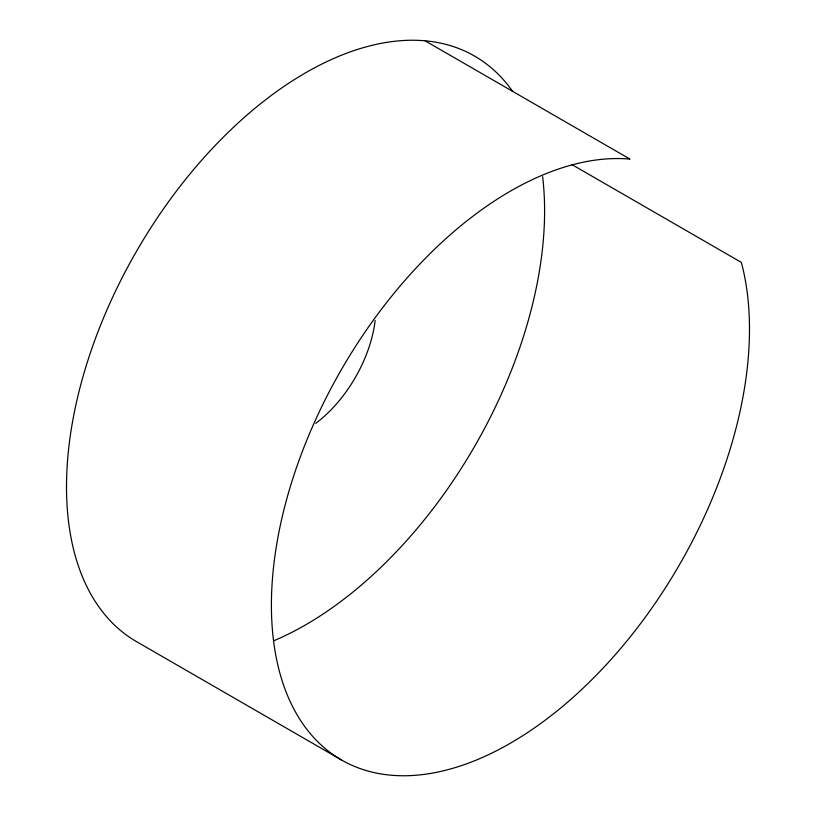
<?xml version="1.0" encoding="UTF-8"?>
<svg xmlns="http://www.w3.org/2000/svg" width="816" height="816" viewBox="0 0 816 816"><rect width="100%" height="100%" fill="white"/><g stroke="black" fill="none" stroke-linecap="round" stroke-linejoin="round"><path stroke-width="1.22" d="M425.075 40.8L629.972 159.1A338.059 195.177 -60 0 0 279.551 529.013A338.059 195.177 -60 0 0 510.449 743.172A338.059 195.177 -60 0 0 741.346 262.395L571.7 164.455M341.414 759.92L136.517 641.621A338.059 195.177 -60 0 1 160.028 213.884A338.059 195.177 -60 0 1 512.57 91.321M542.63 176.623A338.059 195.177 -60 0 1 273.758 640.784M375.156 320.443A99.491 57.436 -60 0 1 315.751 423.331"/></g></svg>
